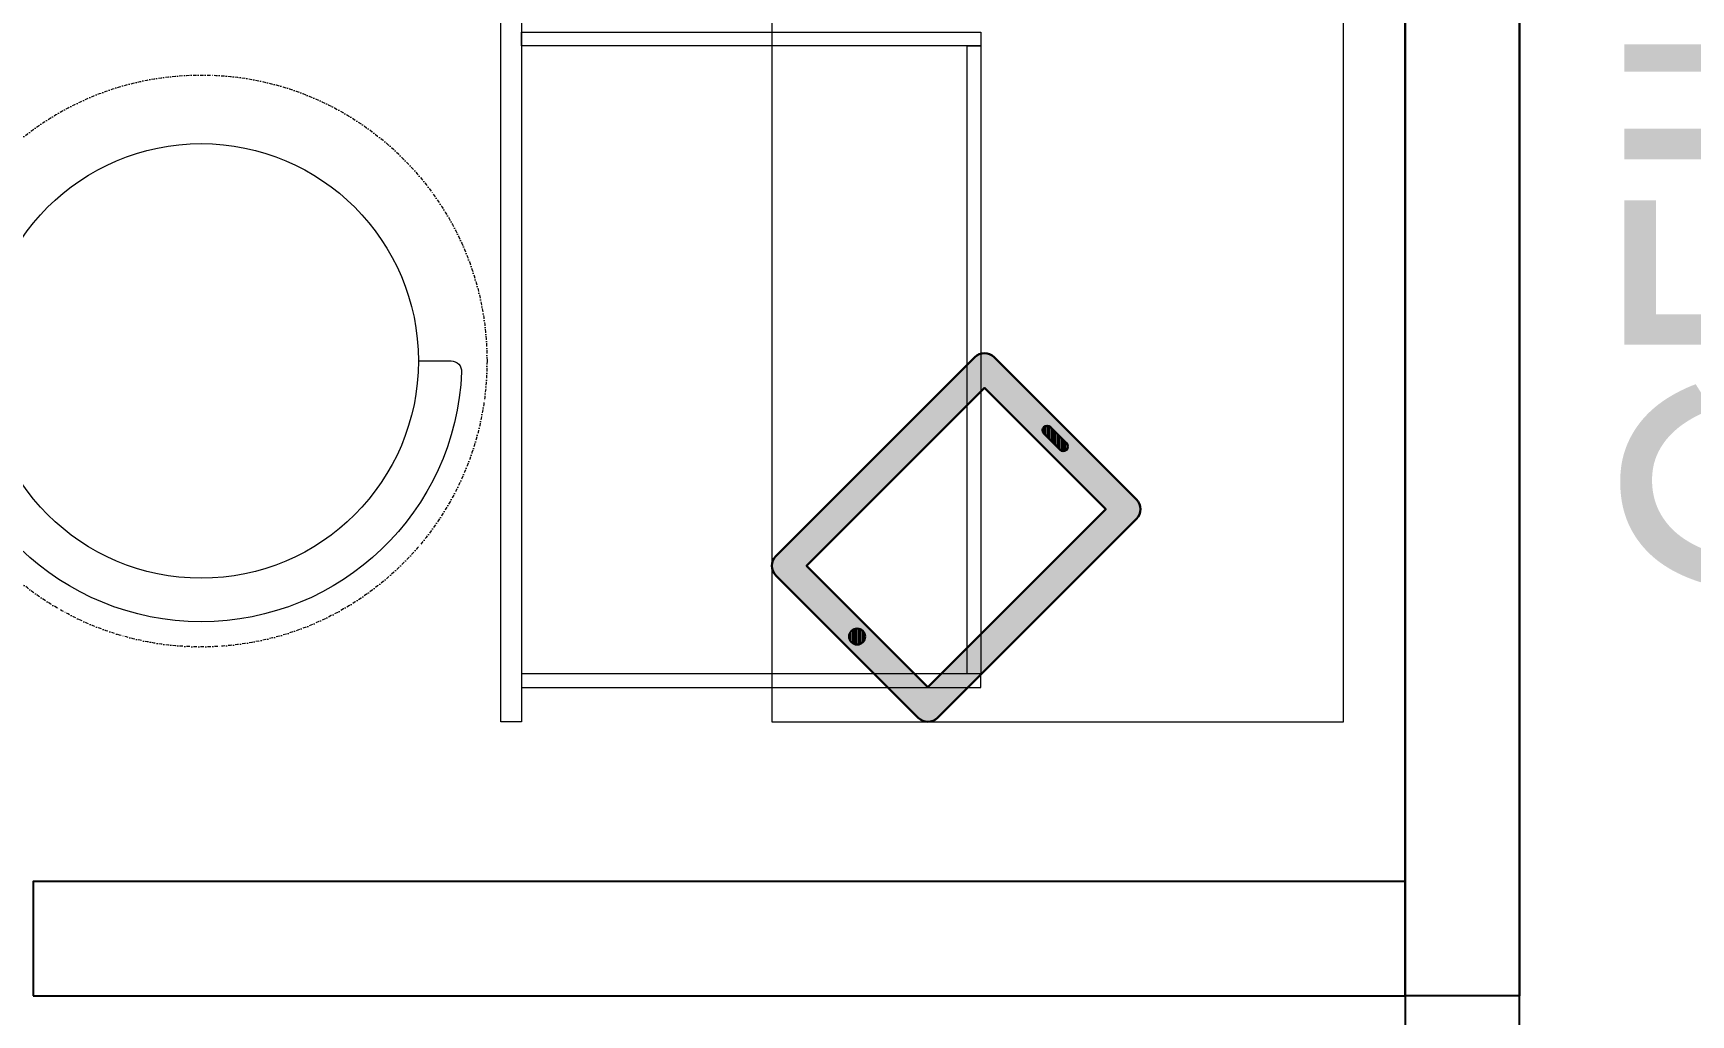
# Model space of a CAD drawing. Header units: millimetres. Extents: x 24833 to 48762, y -879225 to -876625.
# Drawn here: x 37478 to 38928, y -878342 to -877483 of the extents above; entities that cross this region are included whole.
import ezdxf

# ---------------------------------------------------------------- set-up
doc = ezdxf.new("R2010")
doc.units = ezdxf.units.MM
doc.header["$LTSCALE"] = 12
doc.header["$MEASUREMENT"] = 0
doc.linetypes.add('DASHDOT2', pattern=[0.5, 0.25, -0.125, 0, -0.125])
doc.layers.get('0').update_dxf_attribs({"lineweight": 25})
for name, color, linetype, lineweight in [('A-SHUTTER', 5, 'Continuous', 18), ('LK-FURNITURE', 13, 'Continuous', 9), ('LK-PARTITION', 21, 'Continuous', 25), ('LK-TV SCREEN', 3, 'Continuous', 9), ('LN-ELEVATION-1', 81, 'Continuous', 13), ('LN-ELEVATION-2', 103, 'Continuous', 20), ('LN-ELEVATION-4', 145, 'Continuous', 13)]:
    doc.layers.add(name, color=color, linetype=linetype, lineweight=lineweight)
doc.styles.add('LK TXT HEADER', font='Arial Narrow.ttf', dxfattribs={"height": 250})

# ---------------------------------------------------------------- blocks, each defined once
blk = doc.blocks.new('TRIAL SET CABINET 633x500')
at = {"layer": 'LN-ELEVATION-4', "true_color": 0xc7c8ca}
h = blk.add_hatch(color=9, dxfattribs=at)
h.dxf.hatch_style = 1
edge = h.paths.add_edge_path()
edge.add_line((-8.54246803093703, -981.967020192067), (115.9083254579454, -857.5162267031847))
edge.add_arc((107.4230440836399, -849.030945328879), 12.00000000009463, 315, 405)
edge.add_line((115.9083254579454, -840.5456639545736), (-58.03994271345435, -666.5973957831739))
edge.add_arc((-66.52522408775982, -675.0826771574793), 12.00000000009463, 45.00000000000002, 135)
edge.add_line((-75.01050546206531, -666.5973957831739), (-199.4612989509478, -791.0481892720563))
edge.add_arc((-190.9760175766423, -799.5334706454305), 11.99999999943609, 135.0000000031443, 225.0000000031443)
edge.add_line((-199.4612989500165, -808.0187520197359), (-25.5130307786167, -981.9670201911359))
edge.add_arc((-17.0277494043112, -973.4817388177615), 11.99999999943609, 224.9999999968557, 314.9999999968557)
h.paths.add_polyline_path([(-17.02774940524252, -955.0969625067663), (89.03826777357607, -849.0309453279477), (-66.52522408775982, -693.4674534666119), (-172.5912412665784, -799.5334706454305)], flags=16)
edge = h.paths.add_edge_path(flags=16)
edge.add_line((-138.2965623782947, -741.9042679787381), (-124.1544267544522, -727.7621323548956))
edge.add_arc((-121.3259996296838, -730.5905594796641), 4.000000000031544, 45, 135, ccw=False)
edge.add_arc((-121.3259996296838, -730.5905594796641), 4.000000000031544, -45, 45, ccw=False)
edge.add_line((-118.4975725049153, -733.4189866044326), (-132.6397081287578, -747.561122228275))
edge.add_arc((-135.4681352535263, -744.7326951035066), 4.000000000031544, 225, 315, ccw=False)
edge.add_arc((-135.4681352535263, -744.7326951035066), 4.000000000031544, 135, 225, ccw=False)
edge = h.paths.add_edge_path(flags=16)
edge.add_arc((44.84409394953398, -910.9027886827243), 7, 0, 360)
at = {"layer": 'LN-ELEVATION-4', "lineweight": 0, "true_color": 0x939598}
h = blk.add_hatch(dxfattribs=at)
h.set_pattern_fill('ANSI31', color=252, scale=10, angle=405)
h.set_pattern_definition([(90, (-3772352.875833935, -3684050.327587578), (-1.25, 2e-16), [])])
edge = h.paths.add_edge_path()
edge.add_line((-138.2965623782947, -741.9042679787381), (-124.1544267544522, -727.7621323548956))
edge.add_arc((-121.3259996296838, -730.5905594796641), 4.000000000031544, 45, 135, ccw=False)
edge.add_arc((-121.3259996296838, -730.5905594796641), 4.000000000031544, -45, 45, ccw=False)
edge.add_line((-118.4975725049153, -733.4189866044326), (-132.6397081287578, -747.561122228275))
edge.add_arc((-135.4681352535263, -744.7326951035066), 4.000000000031544, 225, 315, ccw=False)
edge.add_arc((-135.4681352535263, -744.7326951035066), 4.000000000031544, 135, 225, ccw=False)
edge = h.paths.add_edge_path()
edge.add_arc((44.84409394953398, -910.9027886827243), 7, 0, 360)
at = {"layer": 'LK-FURNITURE'}
blk.add_circle((0, 0), 50.09224864585667, dxfattribs=at)
at = {"layer": 'LN-ELEVATION-1'}
blk.add_lwpolyline([(119.4230440827086, -352.4817388160154), (119.4230440827086, -985.4817388160155), (-380.5769559172913, -985.4817388160155), (-380.5769559172913, -352.4817388160154)], close=True, dxfattribs=at)
at = {"layer": 'LN-ELEVATION-2', "color": 146, "true_color": 0x105689}
for points in [[(338.5359051078558, -352.4817388160154), (338.5359051078558, -985.4817388160155), (356.5359051078558, -985.4817388160155), (356.5359051078558, -352.4817388160154)], [(-63.4640948921442, -382.4817388160154), (-63.4640948921442, -394.4817388160154), (338.5359051078558, -394.4817388160154), (338.5359051078558, -382.4817388160154)], [(-63.4640948921442, -394.4817388160154), (-63.4640948921442, -943.4817388160153), (-51.4640948921442, -943.4817388160153), (-51.4640948921442, -394.4817388160154)], [(-63.4640948921442, -955.4817388160154), (-63.4640948921442, -943.4817388160153), (338.5359051078558, -943.4817388160153), (338.5359051078558, -955.4817388160154)]]:
    blk.add_lwpolyline(points, close=True, dxfattribs=at)
at = {"layer": 'LN-ELEVATION-4', "color": 18, "lineweight": 30, "true_color": 0x000000}
for points in [[(-8.54246803093703, -981.967020192067), (115.9083254579454, -857.5162267031847, 0.4142135623730951), (115.9083254579454, -840.5456639545736), (-58.03994271345434, -666.5973957831739, 0.4142135623730951), (-75.01050546206531, -666.5973957831739), (-199.4612989509478, -791.0481892720563, 0.4142135623730951), (-199.4612989500165, -808.0187520197359), (-25.51303077861669, -981.9670201911359, 0.4142135623730951)], [(-138.2965623782947, -741.9042679787381), (-124.1544267544522, -727.7621323548956, -0.4142135623730951), (-118.4975725049153, -727.7621323548956), (-118.4975725049153, -727.7621323548956, -0.4142135623730951), (-118.4975725049153, -733.4189866044326), (-132.6397081287578, -747.561122228275, -0.4142135623730951), (-138.2965623782947, -747.561122228275), (-138.2965623782947, -747.561122228275, -0.4142135623730951)]]:
    blk.add_lwpolyline(points, format="xyb", close=True, dxfattribs=at)
blk.add_lwpolyline([(-17.02774940524252, -955.0969625067663), (89.03826777357607, -849.0309453279477), (-66.52522408775982, -693.4674534666119), (-172.5912412665784, -799.5334706454305)], close=True, dxfattribs=at)
blk.add_circle((44.84409394953398, -910.9027886827243), 7, dxfattribs=at)
blk = doc.blocks.new('DOCTOR STOOL')
at = {"layer": 'LN-ELEVATION-1', "ltscale": 100}
blk.add_lwpolyline([(228, 37.80991746066138), (228, 9.11999999731779, -0.4264743413925903), (218.5, 0.0079201031476259, -0.959166304662544), (218.5, 455.611914822366, -0.4264743413925903), (228, 446.4998349279631), (228, 417.8099174646194)], format="xyb", dxfattribs=at)
at = {"layer": 'LN-ELEVATION-1', "linetype": 'DASHDOT2'}
blk.add_circle((228, 227.8099174629897), 250, dxfattribs=at)
at = {"layer": 'LN-ELEVATION-1', "ltscale": 100}
blk.add_circle((228, 227.8099174629897), 190, dxfattribs=at)
blk = doc.blocks.new('A$C15b5f610')
at = {"layer": 'LK-PARTITION'}
for points in [[(2500, 1700), (2600, 1700), (2600, 0), (2500, 0)], [(1299.999999992084, 0), (2500, 0), (2500, 100), (1299.999999992084, 100)]]:
    blk.add_lwpolyline(points, close=True, dxfattribs=at)
at = {"layer": 'LK-TV SCREEN', "xscale": -1}
blk.add_blockref('TRIAL SET CABINET 633x500', (2065.605003267993, 1225.000000000931), dxfattribs=at)
at = {"layer": 'LK-TV SCREEN', "rotation": 90}
blk.add_blockref('DOCTOR STOOL', (1674.807821027003, 327.0675194589421), dxfattribs=at)
blk = doc.blocks.new('A$Cc304dd19')
at = {"layer": 'LK-PARTITION'}
blk.add_lwpolyline([(2500, 0), (850, 0), (850, 100), (2500, 100)], close=True, dxfattribs=at)
at = {"style": 'LK TXT HEADER'}
blk.add_text('CLINIC 2', height=250, dxfattribs=at).set_placement((1239, 191.7633015007013))

msp = doc.modelspace()

# ---------------------------------------------------------------- block references
at = {"layer": 'A-SHUTTER'}
msp.add_blockref('A$C15b5f610', (36178.5, -878325), dxfattribs=at)
at = {"layer": 'A-SHUTTER', "xscale": -1, "rotation": 270}
msp.add_blockref('A$Cc304dd19', (38678.5, -879225), dxfattribs=at)

doc.saveas('drawing.dxf')
